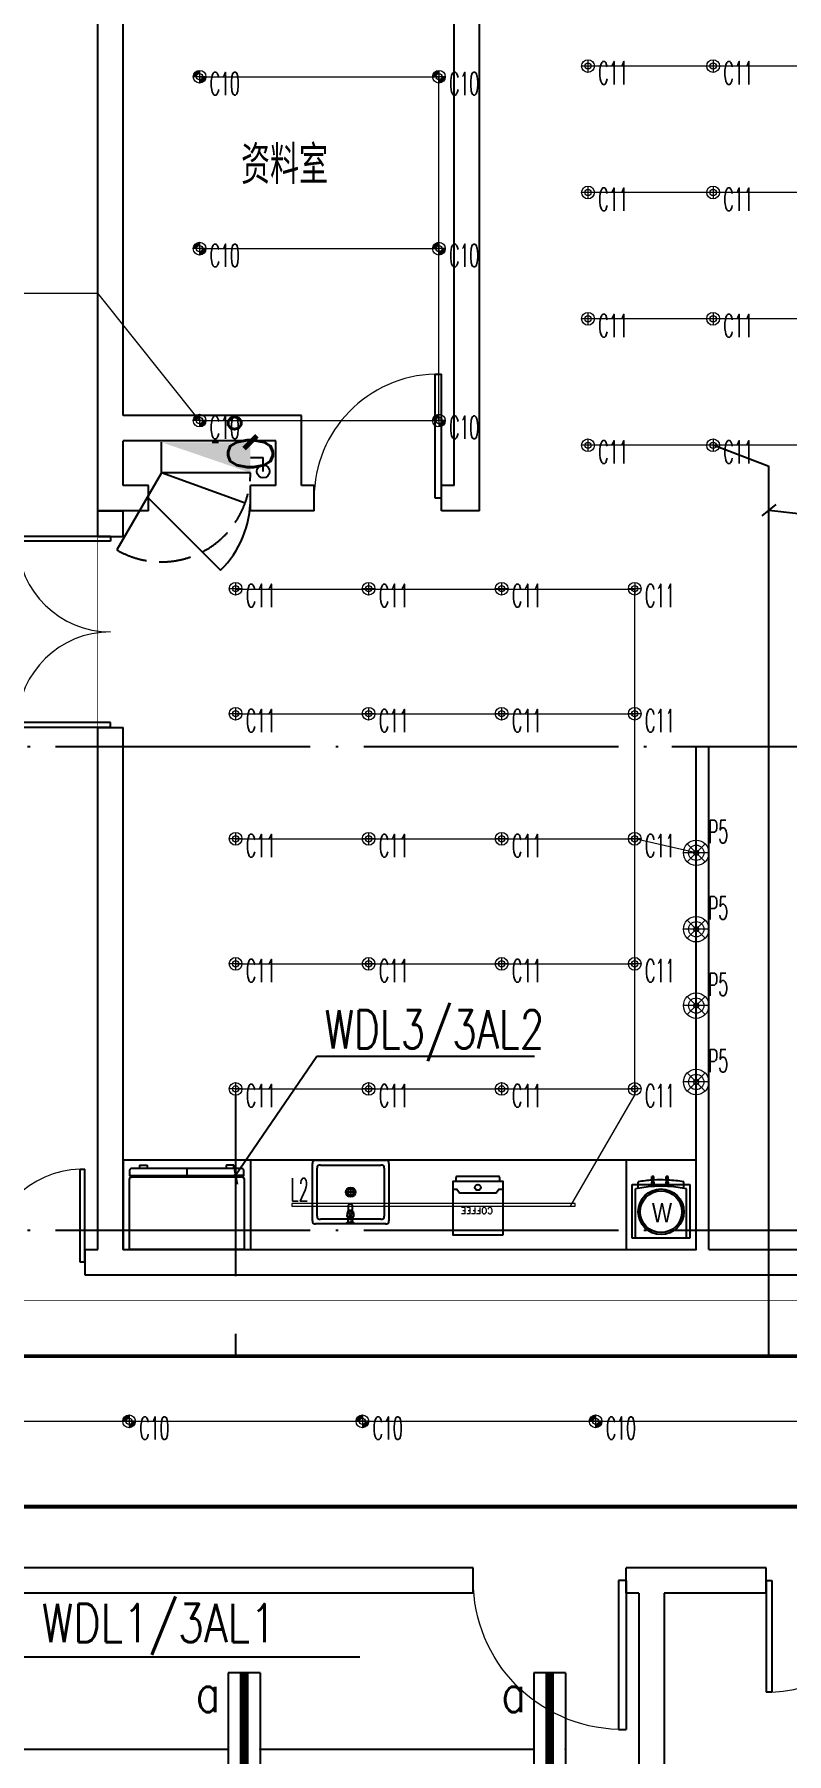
# Model space of a CAD drawing. Extents: x -621157 to 1764546, y -106808 to 741893.
# Drawn here: x 211053 to 216961, y 225890 to 239393 of the extents above; entities that cross this region are included whole.
import ezdxf
from ezdxf import colors
from ezdxf.entities.mleader import LeaderData, LeaderLine
from ezdxf.enums import TextEntityAlignment as Align
from ezdxf.math import Vec2, Vec3

# ---------------------------------------------------------------- set-up
doc = ezdxf.new("R2010")
doc.units = 0
doc.header["$LTSCALE"] = 1000
doc.header["$MEASUREMENT"] = 0
for name, pattern in [('XREF-A-101-平面图_t3$0$__DASH', [0.35, 0.25, -0.1]), ('XREF-A-101-平面图_t3$0$DASH', [0.35, 0.25, -0.1]), ('XREF-A-101-平面图_t3$0$DOTE', [2.42, 2, -0.2, 0.02, -0.2])]:
    doc.linetypes.add(name, pattern=pattern)
for name, color, linetype in [('0-底图', 7, 'Continuous'), ('EQUIP-照明', 3, 'Continuous'), ('SIG_TEXT', 2, 'Continuous'), ('WIRE-照明', 4, 'Continuous'), ('XREF-A-101-平面图_t3$0$A-DOTE', 8, 'Continuous'), ('XREF-A-101-平面图_t3$0$A-ROOM-CH', 8, 'Continuous'), ('XREF-A-101-平面图_t3$0$A-WALL', 8, 'Continuous'), ('XREF-A-101-平面图_t3$0$A-WINDOW', 8, 'Continuous'), ('XREF-A-101-平面图_t3$0$F-L-INF', 8, 'Continuous'), ('XREF-A-101-平面图_t3$0$I-WALL-GYPSUM', 8, 'Continuous'), ('XREF-A-101-平面图_t3$0$P-EQUIPMENT', 8, 'Continuous'), ('XREF-A-101-平面图_t3$0$水-尺寸', 8, 'Continuous'), ('照明回路线', 1, 'Continuous')]:
    doc.layers.add(name, color=color, linetype=linetype)
doc.layers.add('00-照明回路线', color=6, linetype='Continuous', lineweight=0)
doc.layers.add('LIGHT-INF', color=6, linetype='Continuous', lineweight=0)
doc.styles.add('_TEL_DIM', font='SIMPLEX', dxfattribs={"width": 0.8, "height": 3.5, "bigfont": 'HZTXT'})
doc.styles.add('DIM_FONT', font='ROMANS', dxfattribs={"width": 0.8, "bigfont": 'HZDXC'})
doc.styles.add('E-FST', font='txt.shx', dxfattribs={"width": 0.75, "height": 250, "bigfont": '@@gbcbig.shx'})
doc.styles.add('INF DIM', font='SIMPLEX.SHX', dxfattribs={"width": 0.7, "bigfont": 'hztxt.shx'})
doc.styles.get("Standard").update_dxf_attribs({"font": 'romans.shx', "bigfont": 'HZDXC.SHX'})
doc.styles.add('XREF-A-101-平面图_t3$0$-HZDXCROMANS', font='ROMANS.shx', dxfattribs={"bigfont": 'HZDXC.shx'})
doc.styles.add('XREF-A-101-平面图_t3$0$69F Layout plan$0$Standard', font='arial.ttf', dxfattribs={"width": 0.8})
doc.styles.add('XREF-A-101-平面图_t3$0$ROMANS', font='romans.shx')
doc.linetypes.add('LED', pattern='A,6,-3.5,["LED",Standard,S=2.54,R=0,X=-2.54,Y=-1.27],-4.8', length=14.3)
doc.dimstyles.get("Standard").update_dxf_attribs({"dimscale": 100, "dimtxt": 3.5, "dimasz": 1, "dimexe": 2.5, "dimexo": 3, "dimgap": 1.5, "dimtad": 1, "dimdec": 0, "dimzin": 0, "dimdsep": 46, "dimtxsty": 'Standard', "dimblk": 'ARCHTICK', "dimcen": 0.09, "dimadec": 0, "dimazin": 0, "dimtfac": 1, "dimtdec": 0, "dimtix": 1, "dimtmove": 2, "dimatfit": 3, "dimfxl": 0, "dimtolj": 1, "dimtzin": 0, "dimarcsym": 0})

# ---------------------------------------------------------------- blocks, each defined once
blk = doc.blocks.new('XREF-A-101-平面图_t3$0$ROOM')
at = {"layer": 'XREF-A-101-平面图_t3$0$A-ROOM-CH', "style": 'XREF-A-101-平面图_t3$0$-HZDXCROMANS', "width": 0.6}
for tag, p in [('中文房间名称', (0, -1000)), ('英文房间名称', (0, -1500))]:
    blk.add_attdef(tag, text='', height=300, dxfattribs=at).set_placement(p, align=Align.CENTER)
blk = doc.blocks.new('XREF-A-101-平面图_t3$0$轴网(3)')
at = {"layer": 'XREF-A-101-平面图_t3$0$A-DOTE', "linetype": 'XREF-A-101-平面图_t3$0$DOTE'}
for p, q in [((-3300, 33800), (69800, 33800)), ((-3300, 30000), (69800, 30000))]:
    blk.add_line(p, q, dxfattribs=at)
blk = doc.blocks.new('_ArchTick')
at = {"color": 0, "linetype": 'ByBlock', "const_width": 0.4}
blk.add_lwpolyline([(-0.5, -0.5), (0.5, 0.5)], dxfattribs=at)
blk = doc.blocks.new('*D25423')
at = {"layer": 'Defpoints', "color": 0}
blk.add_point((0, 0), dxfattribs=at)
blk.add_point((0, 0), dxfattribs=at)
blk.add_point((0, 0), dxfattribs=at)
blk.add_point((0, 0), dxfattribs=at)
at = {"layer": 'XREF-A-101-平面图_t3$0$水-尺寸', "color": 0, "linetype": 'ByBlock', "lineweight": -2}
blk.add_line((0, 300), (0, 250), dxfattribs=at)
blk.add_line((0, 300), (0, 250), dxfattribs=at)
blk.add_arc((0, 0), 0, 180, 180, dxfattribs=at)
at = {"layer": 'XREF-A-101-平面图_t3$0$水-尺寸', "color": 0, "linetype": 'ByBlock', "lineweight": -2, "xscale": 100, "yscale": 100, "zscale": 100}
for rotation in [90, 90.00000000000001]:
    blk.add_blockref('_ArchTick', (0, 0), dxfattribs=dict(at, rotation=rotation))
at = {"layer": 'XREF-A-101-平面图_t3$0$水-尺寸', "color": 0, "insert": (0, 0), "char_height": 350, "attachment_point": 5}
blk.add_mtext('\\A1;0%%d', dxfattribs=at)
blk = doc.blocks.new('XREF-A-101-平面图_t3$0$coffeemachine_PL-01')
blk.add_lwpolyline([(-195, 426), (195, 426), (195, 0), (-195, 0)], close=True)
at = {"color": 8}
blk.add_lwpolyline([(195, 64), (165, 64), (144, 93), (0, 93), (-144, 93), (-165, 64), (-195, 64)], dxfattribs=at)
blk.add_lwpolyline([(-172, 0), (-172, -26, 0.414214), (-162, -36), (162, -36, 0.414214), (172, -26), (172, 0)], format="xyb", dxfattribs=at)
blk.add_circle((0, 50), 22.5)
at = {"insert": (7, 233), "char_height": 50, "width": 870.54, "attachment_point": 5, "style": 'XREF-A-101-平面图_t3$0$ROMANS'}
blk.add_mtext('COFFEE', dxfattribs=at)
blk = doc.blocks.new('XREF-A-101-平面图_t3$0$A$C2C206FAC')
for p, q in [((0, 485), (400, 485)), ((0, 485), (0, 98)), ((400, 485), (400, 98)), ((20, 94), (20, 44)), ((148, 50), (145, 0)), ((145, 0), (160, 0)), ((148, 50), (150, 50)), ((155, 50), (157, 50)), ((157, 50), (160, 0)), ((260, 50), (257, 0)), ((257, 0), (272, 0)), ((260, 50), (262, 50)), ((267, 50), (269, 50)), ((269, 50), (272, 0)), ((380, 94), (380, 44))]:
    blk.add_line(p, q)
for centre, radius in [((200, 278), 179), ((200, 278), 164), ((153, 50), 2.6), ((265, 50), 2.6)]:
    blk.add_circle(centre, radius)
for centre, radius, start, end in [((200, 1084), 1006, 258.547, 281.4897), ((200, 1084), 1056, 260.1999, 267.1079), ((152, 54), 10.9, 296.6275, 243.5797), ((200, 1084), 1056, 267.7307, 273.2177), ((265, 54), 10.9, 296.6275, 243.5797), ((200, 1084), 1056, 273.8352, 279.8368)]:
    blk.add_arc(centre, radius, start, end)
at = {"insert": (1123, 210), "char_height": 150, "width": 1952.54, "attachment_point": 1, "rotation": 180, "style": 'XREF-A-101-平面图_t3$0$69F Layout plan$0$Standard'}
blk.add_mtext('\\pxi5.6747;W', dxfattribs=at)
blk = doc.blocks.new('XREF-A-101-平面图_t3$0$yuouioui')
at = {"linetype": 'XREF-A-101-平面图_t3$0$__DASH', "ltscale": 1000}
blk.add_lwpolyline([(300666, 20452), (301087, 20452), (301087, 20000), (300666, 20000)], close=True, dxfattribs=at)
at = {"linetype": 'XREF-A-101-平面图_t3$0$__DASH', "ltscale": 1000, "rotation": 89.98165643611132}
blk.add_blockref('XREF-A-101-平面图_t3$0$A$C2C206FAC', (301151, 20026), dxfattribs=at)
blk = doc.blocks.new('XREF-A-101-平面图_t3$0$Reflesh-900')
for p, q in [((450, 53), (-450, 53)), ((-450, 53), (-370, 53)), ((0, 0), (0, 53))]:
    blk.add_line(p, q)
for points in [[(-430, 64, -0.414214), (-450, 84), (-450, 634), (450, 634), (450, 84, -0.414214), (430, 64)], [(435, -1, 0.368203), (451, 19), (451, 53), (-449, 53), (-449, 19, 0.368203), (-432, -1, -0.001541)]]:
    blk.add_lwpolyline(points, format="xyb", close=True)
for points in [[(-370, -3), (-370, -24, 0.414214), (-365, -29), (-315, -29, 0.414214), (-310, -24), (-310, 0)], [(370, -3), (370, -24, -0.414214), (365, -29), (315, -29, -0.414214), (310, -24), (310, 0)]]:
    blk.add_lwpolyline(points, format="xyb")
blk = doc.blocks.new('XREF-A-101-平面图_t3$0$WashBasin')
at = {"color": 8}
for p, q in [((272, 500), (272, 495)), ((272, 495), (285, 486)), ((272, 495), (302, 495)), ((285, 486), (285, 464)), ((285, 486), (302, 486)), ((285, 454), (285, 440)), ((332, 495), (302, 495)), ((320, 486), (302, 486)), ((332, 495), (320, 486)), ((320, 486), (320, 464)), ((320, 454), (320, 440)), ((332, 500), (332, 495)), ((300, 225), (300, 275)), ((275, 250), (325, 250))]:
    blk.add_line(p, q, dxfattribs=at)
for points in [[(0, 25), (0, 475)], [(25, 500), (575, 500)], [(600, 475), (600, 25)], [(575, 0), (25, 0)]]:
    blk.add_lwpolyline(points)
for points in [[(38, 63), (38, 438)], [(63, 463), (538, 463)], [(563, 438), (563, 63)], [(538, 38), (63, 38)]]:
    blk.add_lwpolyline(points, dxfattribs=at)
for points in [[(302, 464), (285, 464, 1), (285, 454), (302, 454)], [(302, 464), (320, 464, -1), (320, 454), (302, 454)], [(316, 397), (316, 355, -1), (289, 355), (289, 397)]]:
    blk.add_lwpolyline(points, format="xyb", dxfattribs=at)
for centre, radius in [((302, 423), 4.51), ((300, 250), 37.5), ((300, 250), 25)]:
    blk.add_circle(centre, radius, dxfattribs=at)
for centre, start, end in [((22, 478), 81.8699, 188.1301), ((578, 478), 351.8699, 98.1301), ((22, 22), 171.8699, 278.1301), ((578, 22), 261.8699, 8.1301)]:
    blk.add_arc(centre, 22.1, start, end)
for centre, radius, start, end in [((59, 441), 22.1, 81.8699, 188.1301), ((280, 434), 6.65, 75.1582, 220.8774), ((334, 480), 77.3, 220.8774, 232.5424), ((302, 420), 26.9, 162.3089, 257.9711), ((308, 539), 102, 255.1582, 266.5866), ((302, 420), 26.9, 47.1315, 132.7667), ((277, 406), 15.5, 3.2094, 52.5424), ((335, 410), 42.5, 183.2094, 198.0112), ((296, 539), 102, 273.4134, 284.8418), ((302, 420), 26.9, 282.4857, 17.3853), ((269, 410), 42.5, 341.9888, 356.7906), ((327, 406), 15.5, 127.4576, 176.7906), ((270, 480), 77.3, 307.4576, 319.1226), ((324, 434), 6.65, 319.1226, 104.8418), ((541, 441), 22.1, 351.8699, 98.1301), ((302, 399), 7.35, 198.0112, 271.9664), ((302, 399), 7.35, 268.0336, 341.9888), ((59, 59), 22.1, 171.8699, 278.1301), ((541, 59), 22.1, 261.8699, 8.1301)]:
    blk.add_arc(centre, radius, start, end, dxfattribs=at)
blk = doc.blocks.new('XREF-A-101-平面图_t3$0$G$CD62491EA')
at = {"layer": 'XREF-A-101-平面图_t3$0$F-L-INF', "ltscale": 0.15}
for points in [[(0, 700), (0, 0), (4500, 0), (4500, 700)], [(3950, 0), (4500, 0), (4500, 700), (3950, 700)]]:
    blk.add_lwpolyline(points, close=True, dxfattribs=at)
blk.add_lwpolyline([(1000, 700), (1000, 0)], dxfattribs=at)
for name, p, rotation in [('XREF-A-101-平面图_t3$0$WashBasin', (2087, 700), 180), ('XREF-A-101-平面图_t3$0$Reflesh-900', (500, 634), 180), ('XREF-A-101-平面图_t3$0$coffeemachine_PL-01', (2786, 537), 180), ('XREF-A-101-平面图_t3$0$yuouioui', (24451, -300577), 90)]:
    blk.add_blockref(name, p, dxfattribs=dict(at, rotation=rotation))
blk = doc.blocks.new('XREF-A-101-平面图_t3$0$DOOR2DLIB$SYSLIB$00000108')
at = {"color": 0}
for p, q in [((-0.5, 0), (-0.5, 0.4875)), ((-0.475, 0.4875), (-0.5, 0.4875)), ((-0.475, 0), (-0.475, 0.4875)), ((0.475, 0), (0.475, 0.4875)), ((0.475, 0.4875), (0.5, 0.4875)), ((0.5, 0), (0.5, 0.4875)), ((-0.5, 0), (-0.475, 0)), ((0.5, 0), (0.475, 0))]:
    blk.add_line(p, q, dxfattribs=at)
at = {"color": 0, "lineweight": 13}
for centre, start, end in [((-0.4875, 0), 0, 88.53072), ((0.4875, 0), 91.46928, 180)]:
    blk.add_arc(centre, 0.4875, start, end, dxfattribs=at)
blk = doc.blocks.new('XREF-A-101-平面图_t3$0$DOOR2DLIB$SYSLIB$00000107')
at = {"color": 0}
for p, q in [((0.45, 0.975), (0.5, 0.975)), ((0.45, 0), (0.45, 0.975)), ((0.5, 0), (0.5, 0.975)), ((0.5, 0), (0.45, 0))]:
    blk.add_line(p, q, dxfattribs=at)
at = {"color": 0, "lineweight": 13}
blk.add_arc((0.475, 0), 0.975, 91.4693, 180, dxfattribs=at)
blk = doc.blocks.new('XREF-A-101-平面图_t3$0$DOOR2DLIB$SYSLIB$00000101')
at = {"color": 0}
blk.add_line((0.5, 0), (-0.207, 0.707), dxfattribs=at)
blk.add_arc((0.5, 0), 1, 135, 180, dxfattribs=at)
blk = doc.blocks.new('$equip_U$00000103(3T96GD2-PC)')
for p, q in [((-1.2, 0.25), (1.2, 0.25)), ((-1.2, 0.25), (-1.2, -0.25)), ((1.2, 0.25), (1.2, -0.25)), ((-1.2, -0.25), (1.2, -0.25))]:
    blk.add_line(p, q)
at = {"const_width": 0.14}
blk.add_lwpolyline([(-1.2, 0), (1.2, 0)], dxfattribs=at)
for p in [(-1.2, 0), (0, 0.25), (1.2, 0), (0, -0.25)]:
    blk.add_point(p)
at = {"color": 7, "style": '_TEL_DIM', "flags": 1}
for tag in ['A', 'REMARK']:
    blk.add_attdef(tag, text='', height=0.00002, dxfattribs=at).set_placement((0, 0), align=Align.MIDDLE_CENTER)
blk = doc.blocks.new('$equip_U$00000113(3T96GD2-PC)')
blk.add_blockref('$equip_U$00000103(3T96GD2-PC)', (0, 0))
at = {"color": 7, "style": '_TEL_DIM', "flags": 1}
for tag in ['A', 'REMARK']:
    blk.add_attdef(tag, text='', height=0.00002, dxfattribs=at).set_placement((0, 0), align=Align.MIDDLE_CENTER)
blk = doc.blocks.new('$equip_U$00000128(7WHLKQ2-PC)')
blk.add_blockref('$equip_U$00000113(3T96GD2-PC)', (0, 0))
at = {"color": 7, "style": '_TEL_DIM', "flags": 1}
blk.add_attdef('A', text='', height=0.00002, dxfattribs=at).set_placement((0, 0), align=Align.MIDDLE_CENTER)
blk = doc.blocks.new('_Oblique')
at = {"color": 0, "linetype": 'ByBlock', "lineweight": -2}
blk.add_line((-0.5, -0.5), (0.5, 0.5), dxfattribs=at)
blk = doc.blocks.new('A$C73fae208')
for points in [[(100, 0), (-100, 0)], [(-71, 71), (71, -71)], [(71, 71), (-71, -71)], [(0, 100), (0, -100)]]:
    blk.add_lwpolyline(points)
for radius in [100, 60, 20]:
    blk.add_circle((0, 0), radius)
at = {"style": 'INF DIM', "width": 0.5}
blk.add_text('P5', height=180, dxfattribs=at).set_placement((93, 76))
blk = doc.blocks.new('A$C8937094a')
at = {"color": 8}
for points in [[(50, 0), (-50, 0)], [(0, 50), (0, -50)]]:
    blk.add_lwpolyline(points, dxfattribs=at)
blk.add_circle((0, 0), 50)
blk.add_circle((0, 0), 24.5, dxfattribs=at)
at = {"style": 'INF DIM', "width": 0.5}
blk.add_text('C11', height=180, dxfattribs=at).set_placement((81, -144))
blk = doc.blocks.new('*U24686')
h = blk.add_hatch(color=8)
h.dxf.hatch_style = 1
h.paths.add_polyline_path([(-50, 0), (-24, 0, -0.414214), (0, 24), (0, 50, 0.414214)])
h.paths.add_polyline_path([(0, -24), (0, -50, 0.414214), (50, 0), (24, 0, -0.414214)])
at = {"color": 8}
for points in [[(50, 0), (-50, 0)], [(0, 50), (0, -50)]]:
    blk.add_lwpolyline(points, dxfattribs=at)
blk.add_circle((0, 0), 50)
blk.add_circle((0, 0), 24.5, dxfattribs=at)
at = {"style": 'INF DIM', "width": 0.5}
blk.add_text('C10', height=180, dxfattribs=at).set_placement((81, -144))
blk = doc.blocks.new('G$CB0A4FAF5')
at = {"layer": 'LIGHT-INF', "color": 6, "linetype": 'LED', "ltscale": 0.05, "const_width": 5}
for points in [[(11550, -10150), (11550, -300)], [(5600, -10200), (9150, -10200), (9150, -10550), (57750, -10550), (57750, -10200), (62600, -10200), (62600, -4500)]]:
    blk.add_lwpolyline(points, dxfattribs=at)
at = {"layer": 'LIGHT-INF', "color": 6}
blk.add_lwpolyline([(13075, -9790), (13075, -9810), (15300, -9810), (15300, -9790)], close=True, dxfattribs=at)
for name, p in [('A$C8937094a', (15401, -856)), ('A$C8937094a', (16384, -856)), ('*U24686', (12350, -940)), ('*U24686', (14230, -940)), ('A$C8937094a', (15401, -1849)), ('A$C8937094a', (16384, -1849)), ('*U24686', (12350, -2290)), ('*U24686', (14230, -2290)), ('A$C8937094a', (15401, -2841)), ('A$C8937094a', (16384, -2841)), ('*U24686', (12350, -3640)), ('*U24686', (14230, -3640)), ('A$C8937094a', (15401, -3834)), ('A$C8937094a', (16384, -3834)), ('A$C8937094a', (12633, -4961)), ('A$C8937094a', (13678, -4961)), ('A$C8937094a', (14723, -4961)), ('A$C8937094a', (15768, -4961)), ('A$C8937094a', (12633, -5943)), ('A$C8937094a', (13678, -5943)), ('A$C8937094a', (14723, -5943)), ('A$C8937094a', (15768, -5943)), ('A$C8937094a', (12633, -6925)), ('A$C8937094a', (13678, -6925)), ('A$C8937094a', (14723, -6925)), ('A$C8937094a', (15768, -6925)), ('A$C73fae208', (16251, -7035)), ('A$C73fae208', (16251, -7635)), ('A$C8937094a', (12633, -7907)), ('A$C8937094a', (13678, -7907)), ('A$C8937094a', (14723, -7907)), ('A$C8937094a', (15768, -7907)), ('A$C73fae208', (16251, -8235)), ('A$C73fae208', (16251, -8835)), ('A$C8937094a', (12633, -8889)), ('A$C8937094a', (13678, -8889)), ('A$C8937094a', (14723, -8889)), ('A$C8937094a', (15768, -8889)), ('*U24686', (11797, -11500)), ('*U24686', (13629, -11500)), ('*U24686', (15461, -11500))]:
    blk.add_blockref(name, p, dxfattribs=at)
at = {"layer": 'LIGHT-INF', "color": 6, "style": 'INF DIM', "width": 0.5}
blk.add_text('L2', height=180, dxfattribs=at).set_placement((13064, -9771))
blk = doc.blocks.new('XREF-A-101-平面图_t3$0$单出口消火栓新')
for p, q in [((-240, 700), (-846.2, 1050)), ((-479.4, 42.2), (-240, 700)), ((-240, 0), (-240, 700)), ((-240, 700), (0, 700))]:
    blk.add_line(p, q)
at = {"color": 0, "linetype": 'XREF-A-101-平面图_t3$0$DASH'}
blk.add_arc((-240, 700), 700, 150, 270, dxfattribs=at)
blk.add_solid([(-240, 0), (0, 0), (0, 700)])
at = {"layer": 'XREF-A-101-平面图_t3$0$水-尺寸', "linetype": 'ByBlock'}
dim = blk.add_angular_dim_3p(base=(0, 0), center=(0, 0), p1=(0, 0), p2=(0, 0), dimstyle='Standard', dxfattribs=at)
dim.commit()
dim.dimension.update_dxf_attribs({"geometry": '*D25423', "text_midpoint": (0, 0)})
blk = doc.blocks.new('XREF-A-101-平面图_t3$0$G$C646F86AA')
at = {"layer": 'XREF-A-101-平面图_t3$0$P-EQUIPMENT', "color": 10}
for p in [(12750, 236070), (12850, 235960)]:
    blk.add_line(p, (12850, 236070), dxfattribs=at)
at = {"layer": 'XREF-A-101-平面图_t3$0$P-EQUIPMENT'}
blk.add_circle((12850, 235960), 50, dxfattribs=at)
at = {"layer": 'XREF-A-101-平面图_t3$0$P-EQUIPMENT', "rotation": 90.00000000000001}
blk.add_blockref('XREF-A-101-平面图_t3$0$单出口消火栓新', (12750, 236190), dxfattribs=at)
blk = doc.blocks.new('XREF-A-101-平面图_t3')
at = {"layer": 'XREF-A-101-平面图_t3$0$A-WALL'}
for p, q in [((211750, 236400), (211750, 239900)), ((214550, 235650), (214550, 239900)), ((211550, 236300), (211550, 239700)), ((214350, 235850), (214350, 239700)), ((211550, 235650), (211550, 236300)), ((213150, 236400), (211750, 236400)), ((213150, 235850), (213150, 236400)), ((212950, 236200), (211750, 236200)), ((211750, 235850), (211750, 236200)), ((212950, 235850), (212950, 236200)), ((211950, 235850), (211750, 235850)), ((212950, 235850), (212750, 235850)), ((213250, 235850), (213150, 235850)), ((214350, 235850), (214250, 235850)), ((211950, 235650), (211550, 235650)), ((213050, 235650), (212750, 235650)), ((213250, 235650), (213050, 235650)), ((214550, 235650), (214250, 235650)), ((214500, 227350), (210800, 227350)), ((215900, 227350), (215700, 227350)), ((216800, 227350), (215900, 227350)), ((214500, 227150), (210900, 227150)), ((215800, 227150), (215700, 227150)), ((215800, 227150), (215800, 219850)), ((216800, 227150), (216000, 227150)), ((216000, 227150), (216000, 219750))]:
    blk.add_line(p, q, dxfattribs=at)
for points in [[(211950, 235650), (211950, 235850)], [(212750, 235650), (212750, 235850)], [(213250, 235650), (213250, 235850)], [(214250, 235650), (214250, 235850)], [(214500, 227150), (214500, 227350)], [(215700, 227150), (215700, 227350)], [(216800, 227150), (216800, 227350)]]:
    blk.add_lwpolyline(points, dxfattribs=at)
at = {"layer": 'XREF-A-101-平面图_t3$0$I-WALL-GYPSUM'}
for p, q in [((211550, 235450), (211550, 235650)), ((211550, 235650), (211750, 235650)), ((211750, 235450), (211750, 235650)), ((211550, 229850), (211550, 233950)), ((211750, 229850), (211750, 233950)), ((216250, 229850), (216250, 233800)), ((216250, 233800), (216350, 233800)), ((216350, 229850), (216350, 233800)), ((211450, 229850), (211550, 229850)), ((211750, 229850), (216250, 229850)), ((216350, 229850), (217350, 229850)), ((211450, 229650), (211650, 229650)), ((211650, 229650), (216300, 229650)), ((216300, 229650), (217400, 229650))]:
    blk.add_line(p, q, dxfattribs=at)
for points in [[(211550, 235450), (211750, 235450)], [(211550, 233950), (211750, 233950)], [(211450, 229850), (211450, 229650)]]:
    blk.add_lwpolyline(points, dxfattribs=at)
for name, p in [('XREF-A-101-平面图_t3$0$G$C646F86AA', (200000, 0)), ('XREF-A-101-平面图_t3$0$G$C646F86AA', (200000, 0)), ('XREF-A-101-平面图_t3$0$G$CD62491EA', (211750, 229850))]:
    blk.add_blockref(name, p)
at = {"layer": 'XREF-A-101-平面图_t3$0$A-DOTE'}
blk.add_blockref('XREF-A-101-平面图_t3$0$轴网(3)', (200000, 200000), dxfattribs=at)
at = {"layer": 'XREF-A-101-平面图_t3$0$A-ROOM-CH'}
ref = blk.add_blockref('XREF-A-101-平面图_t3$0$ROOM', (213018, 239218), dxfattribs=at)
ref.add_attrib('中文房间名称', '资料室', dxfattribs={"height": 300, "style": 'XREF-A-101-平面图_t3$0$-HZDXCROMANS', "width": 0.8}).set_placement((213018, 238218), align=Align.CENTER)
at = {"layer": 'XREF-A-101-平面图_t3$0$A-WINDOW'}
for name, p, xscale, yscale, zscale, rotation in [('XREF-A-101-平面图_t3$0$DOOR2DLIB$SYSLIB$00000107', (213750, 235750), -1000, -1000, -1000, 180), ('XREF-A-101-平面图_t3$0$DOOR2DLIB$SYSLIB$00000101', (212350, 235750), 800, 800, 800, 180), ('XREF-A-101-平面图_t3$0$DOOR2DLIB$SYSLIB$00000108', (211650, 234700), 1500, 1500, 1500, 90), ('XREF-A-101-平面图_t3$0$DOOR2DLIB$SYSLIB$00000107', (215100, 227250), -1200, 1200, -1200, 180), ('XREF-A-101-平面图_t3$0$DOOR2DLIB$SYSLIB$00000108', (217700, 227250), 1800, 1800, 1800, 180)]:
    blk.add_blockref(name, p, dxfattribs=dict(at, xscale=xscale, yscale=yscale, zscale=zscale, rotation=rotation))
at = {"layer": 'XREF-A-101-平面图_t3$0$A-WINDOW', "xscale": 1500, "yscale": 1500, "zscale": 1500}
blk.add_blockref('XREF-A-101-平面图_t3$0$DOOR2DLIB$SYSLIB$00000108', (210700, 229750), dxfattribs=at)
blk = doc.blocks.new('G$CAD8C52FD')
at = {"layer": '00-照明回路线', "ltscale": 5}
for p, q in [((12350, -940), (14230, -940)), ((14230, -3640), (14230, -940)), ((18349, -856), (15401, -856)), ((18349, -1849), (15401, -1849)), ((12350, -2290), (14230, -2290)), ((10725, -2640), (11550, -2640)), ((12350, -3640), (11550, -2640)), ((18349, -2841), (15401, -2841)), ((12350, -3640), (14230, -3640)), ((18349, -3834), (15401, -3834)), ((15768, -4966), (12633, -4966)), ((15768, -8934), (15768, -4966)), ((12633, -5943), (15768, -5943)), ((12633, -6925), (15768, -6925)), ((16251, -7035), (15768, -6925)), ((16251, -7035), (16251, -8835)), ((12633, -7907), (15768, -7907)), ((12633, -8889), (15768, -8889)), ((15768, -8934), (15260, -9810)), ((6300, -11500), (37448, -11500))]:
    blk.add_line(p, q, dxfattribs=at)
at = {"layer": 'WIRE-照明'}
for points in [[(16822, -10988), (16822, -4001), (16384, -3834)], [(12633, -8939), (12633, -10360)], [(12633, -10813), (12633, -10988)]]:
    blk.add_lwpolyline(points, dxfattribs=at)
at = {"layer": '照明回路线'}
ml = blk.add_multileader_mtext('Standard', dxfattribs=at)
ml.set_content('{\\Ftxt,whgtxt|c134;WDL5/3AL2}', color=4, style='E-FST')
ml.set_leader_properties(color=256)
ml.set_arrow_properties(name='OBLIQUE')
ml.build(insert=Vec2(0, 0))
ml.multileader.update_dxf_attribs({"text_left_attachment_type": 6, "text_right_attachment_type": 7, "dogleg_length": 40, "arrow_head_size": 100})
ctx = ml.context
ctx.base_point, ctx.char_height, ctx.arrow_head_size, ctx.landing_gap_size, ctx.plane_origin = Vec3(17489, -4416), 300, 100, 20, Vec3(17917, -11)
ctx.left_attachment, ctx.right_attachment = 6, 7
notes = []
notes.append((ctx, [(0, (1, 1, 0), (17449, -4416), (1, 0), 40, [(0, [(16822, -4344)], 0, [])])]))
ctx.mtext.insert, ctx.mtext.flow_direction = Vec3(17509, -4056), 5
ml = blk.add_multileader_mtext('Standard', dxfattribs=at)
ml.set_content('{\\Ftxt,whgtxt|c134;WDL3/3AL2}', color=4, style='E-FST')
ml.set_leader_properties(color=256)
ml.set_arrow_properties(name='OBLIQUE')
ml.build(insert=Vec2(0, 0))
ml.multileader.update_dxf_attribs({"text_left_attachment_type": 6, "text_right_attachment_type": 7, "dogleg_length": 40, "arrow_head_size": 100})
ctx = ml.context
ctx.base_point, ctx.char_height, ctx.arrow_head_size, ctx.landing_gap_size, ctx.plane_origin = Vec3(13312, -8631), 300, 100, 20, Vec3(13550, -5098)
ctx.left_attachment, ctx.right_attachment = 6, 7
notes.append((ctx, [(0, (1, 1, 0), (13272, -8631), (1, 0), 40, [(0, [(12633, -9568)], 0, [])])]))
ctx.mtext.insert, ctx.mtext.flow_direction = Vec3(13332, -8271), 5
for ctx, leaders in notes:
    for number, flags, end, landing, length, lines in leaders:
        leader = LeaderData()
        leader.index, (leader.has_last_leader_line, leader.has_dogleg_vector, leader.attachment_direction) = number, flags
        leader.last_leader_point, leader.dogleg_vector, leader.dogleg_length = Vec3(end), Vec3(landing), length
        for number, points, colour, breaks in lines:
            line = LeaderLine()
            line.index, line.vertices, line.color, line.breaks = number, Vec3.list(points), colors.encode_raw_color(colour), breaks
            leader.lines.append(line)
        ctx.leaders.append(leader)

msp = doc.modelspace()

# ---------------------------------------------------------------- block references
at = {"layer": '0-底图'}
msp.add_blockref('XREF-A-101-平面图_t3', (0, 0), dxfattribs=at)

# ---------------------------------------------------------------- next in the draw order: linework, layer by layer
at = {"layer": 'SIG_TEXT'}
msp.add_lwpolyline([(210300, 226650), (213610, 226650)], dxfattribs=at)
at = {"layer": 'WIRE-照明'}
for points in [[(205515, 234062, 30, 30, 0), (203144, 234062, 30, 30, 0.414214), (203094, 234012, 30, 30, 0), (203094, 227880, 30, 30, 0.414214), (203144, 227830, 30, 30, 0), (261973, 227830, 30, 30, 0)], [(204729, 233936, 30, 30, 0), (204180, 233936, 30, 30, 0.414214), (204130, 233886, 30, 30, 0), (204130, 229062, 30, 30, 0.414214), (204180, 229012, 30, 30, 0), (263524, 229012, 30, 30, 0)]]:
    msp.add_lwpolyline(points, format="xyseb", dxfattribs=at)
for points in [[(210425, 225925), (212575, 225925)], [(212825, 225925), (214975, 225925)]]:
    msp.add_lwpolyline(points, dxfattribs=at)

# ---------------------------------------------------------------- next in the draw order: block references
at = {"layer": 'EQUIP-照明', "xscale": 500.0000000023283, "yscale": 500.0000000022701, "zscale": 500.0000000022737, "rotation": 270}
for p in [(212700, 225925), (215100, 225925)]:
    msp.add_blockref('$equip_U$00000128(7WHLKQ2-PC)', p, dxfattribs=at)
at = {"layer": 'WIRE-照明'}
msp.add_blockref('G$CAD8C52FD', (200000, 240000), dxfattribs=at)

# ---------------------------------------------------------------- next in the draw order: texts
at = {"layer": 'SIG_TEXT', "color": 2, "style": 'DIM_FONT', "width": 0.8}
msp.add_text('WDL1/3AL1', height=300, dxfattribs=at).set_placement((211111, 226766))
at = {"layer": 'SIG_TEXT', "style": 'DIM_FONT', "width": 0.8}
for p in [(212319, 226216, -672), (214719, 226216, -672)]:
    msp.add_text('a', height=300, dxfattribs=at).set_placement(p)

# ---------------------------------------------------------------- next in the draw order: block references
at = {"layer": 'WIRE-照明'}
msp.add_blockref('G$CB0A4FAF5', (200000, 240000), dxfattribs=at)

doc.saveas('drawing.dxf')
